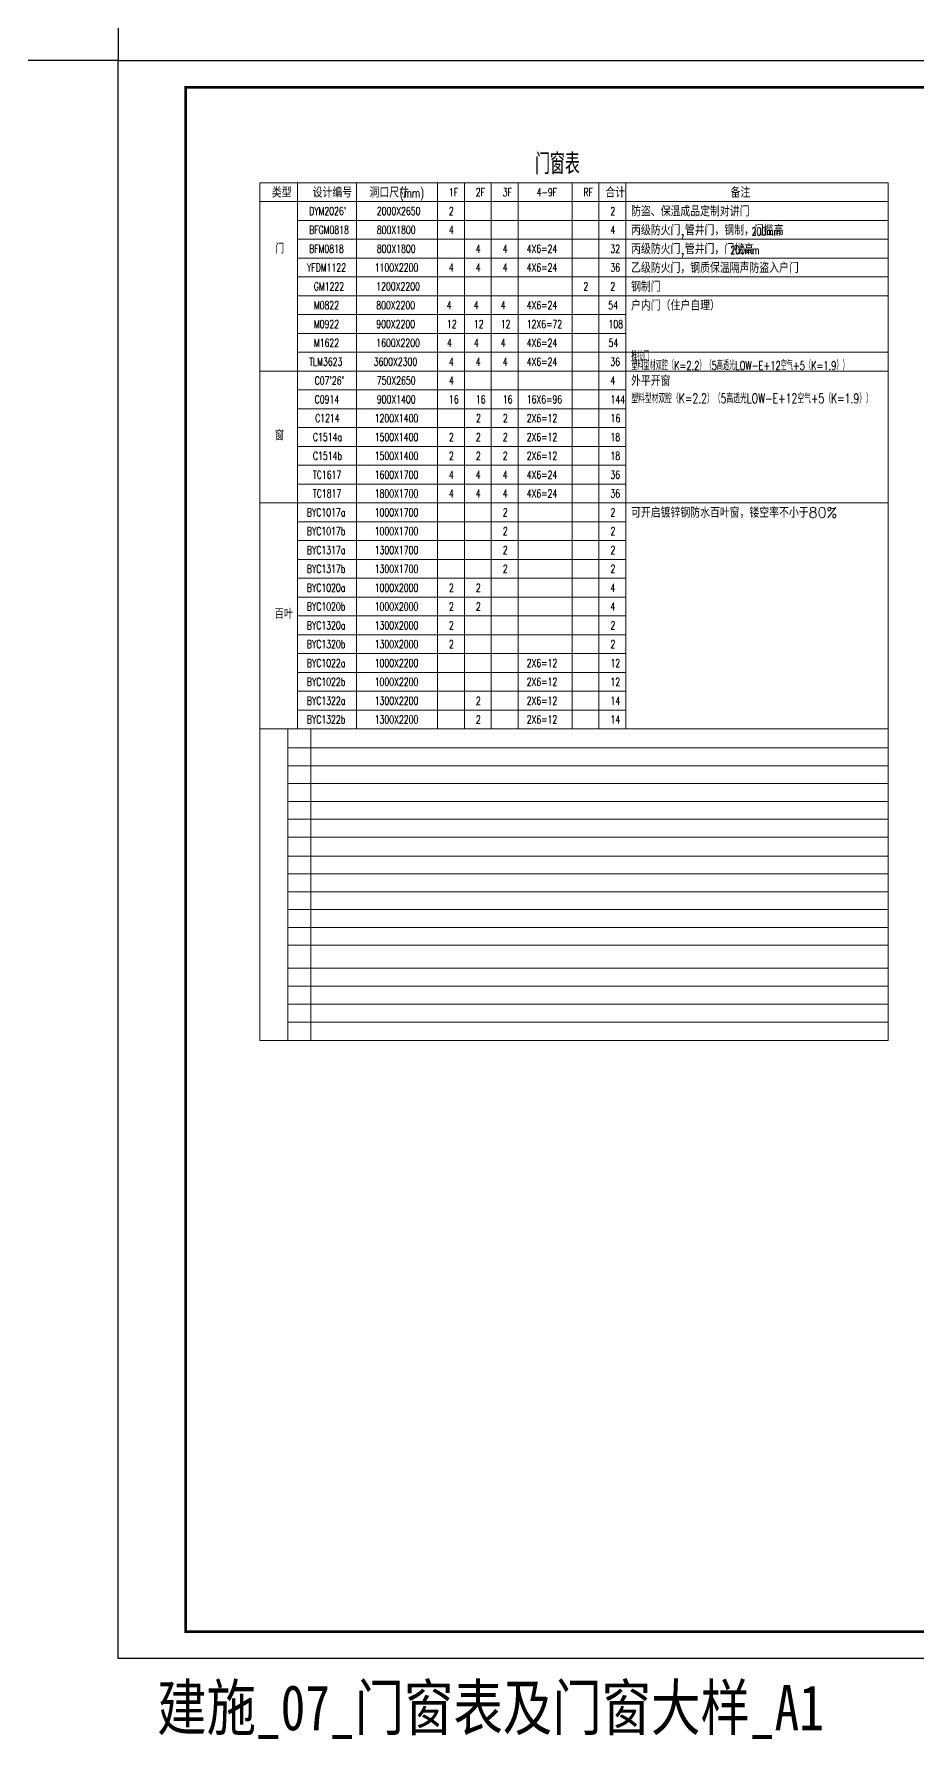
# Model space of a CAD drawing. Extents: x 27938 to 983267, y -209821 to 1628073.
# Drawn here: x 665950 to 682365, y 795381 to 827064 of the extents above; entities that cross this region are included whole.
import ezdxf

# ---------------------------------------------------------------- set-up
doc = ezdxf.new("R2010")
doc.units = 0
doc.header["$LTSCALE"] = 1000
doc.header["$MEASUREMENT"] = 0
for name, color, linetype in [('PUB_TAB', 7, 'Continuous'), ('text', 7, 'Continuous'), ('图框', 140, 'Continuous'), ('导图字', 7, 'Continuous')]:
    doc.layers.add(name, color=color, linetype=linetype)
doc.layers.add('WINDOW', color=144, linetype='Continuous', lineweight=15)
doc.layers.add('yichutu', color=7, linetype='Continuous', true_color=0xffffff, plot=False)
doc.styles.add('_TCH_WDTABLE', font='SIMPLEX', dxfattribs={"bigfont": 'GBCBIG'})
doc.styles.add('黑体', font='')
doc.styles.get('黑体').set_extended_font_data('SimHei')

# ---------------------------------------------------------------- blocks, each defined once
blk = doc.blocks.new('yct-841-594-84100-59399.9999999999-100-1000.0')
at = {"layer": 'yichutu', "color": 7, "true_color": 0xffffff}
blk.add_lwpolyline([(0, 0), (0, 59400), (84100, 59400), (84100, 0)], close=True, dxfattribs=at)
blk = doc.blocks.new('A$C140179C8')
at = {"layer": '图框'}
blk.add_lwpolyline([(0, 0), (42050, 0), (42050, -29700), (0, -29700)], close=True, dxfattribs=at)
blk.add_lwpolyline([(0, 0), (42050, 0), (42050, -29700), (0, -29700)], close=True, dxfattribs=at)
at = {"layer": '图框', "const_width": 50}
blk.add_lwpolyline([(41550, -29200), (41550, -500), (1250, -500), (1250, -29200)], close=True, dxfattribs=at)
blk = doc.blocks.new('A$C5CEE2ACC')
at = {"layer": 'WINDOW'}
for p, q in [((521, -352), (11670, -352)), ((521, -683), (11670, -683)), ((521, -1015), (11670, -1015)), ((521, -1347), (11670, -1347)), ((521, -1679), (11670, -1679)), ((521, -2010), (11670, -2010)), ((521, -2362), (11670, -2362)), ((521, -2390), (521, -5788)), ((948, -2390), (948, -5788)), ((521, -2694), (11670, -2694)), ((521, -3026), (11670, -3026)), ((521, -3357), (11670, -3357)), ((521, -3689), (11670, -3689)), ((521, -4021), (11670, -4021)), ((521, -4443), (11670, -4443)), ((521, -4779), (11670, -4779)), ((521, -5115), (11670, -5115)), ((521, -5452), (11670, -5452)), ((521, -5788), (11670, -5788))]:
    blk.add_line(p, q, dxfattribs=at)
blk.add_lwpolyline([(0, 0), (11670, 0), (11670, -5788), (0, -5788)], close=True, dxfattribs=at)
for points in [[(521, 0), (521, -2390)], [(948, 0), (948, -2390)]]:
    blk.add_lwpolyline(points, dxfattribs=at)

msp = doc.modelspace()

# ---------------------------------------------------------------- linework, layer by layer
at = {"layer": 'text', "color": 2}
msp.add_lwpolyline([(667514.1, 826573.7), (636514.1, 826573.7), (636514.1, 844382.1), (667514.1, 844382.1)], close=True, dxfattribs=at)
at = {"layer": 'WINDOW'}
msp.add_lwpolyline([(670141.1, 814150.5), (681810.8, 814150.5), (681810.8, 824300.5), (670141.1, 824300.5)], close=True, dxfattribs=at)
for points in [[(670841.1, 824300.5), (670841.1, 814150.5)], [(671941.1, 824300.5), (671941.1, 814150.5)], [(673441.1, 824300.5), (673441.1, 814150.5)], [(673941.1, 824300.5), (673941.1, 814150.5)], [(674441.1, 824300.5), (674441.1, 814150.5)], [(674941.1, 824300.5), (674941.1, 814150.5)], [(675941.1, 824300.5), (675941.1, 814150.5)], [(676441.1, 824300.5), (676441.1, 814150.5)], [(676941.1, 824300.5), (676941.1, 814150.5)], [(670141.1, 823950.5), (681810.8, 823950.5)], [(670841.1, 823600.5), (681810.8, 823600.5)], [(670841.1, 823250.5), (681810.8, 823250.5)], [(670841.1, 822900.5), (681810.8, 822900.5)], [(670841.1, 822550.5), (681810.8, 822550.5)], [(670841.1, 822200.5), (681810.8, 822200.5)], [(670841.1, 821850.5), (676941.1, 821850.5)], [(670841.1, 821500.5), (676941.1, 821500.5)], [(670841.1, 821150.5), (681810.8, 821150.5)], [(670141.1, 820800.5), (681810.8, 820800.5)], [(670841.1, 820450.5), (676941.1, 820450.5)], [(670841.1, 820100.5), (676941.1, 820100.5)], [(670841.1, 819750.5), (676941.1, 819750.5)], [(670841.1, 819400.5), (676941.1, 819400.5)], [(670841.1, 819050.5), (676941.1, 819050.5)], [(670841.1, 818700.5), (676941.1, 818700.5)], [(670141.1, 818350.5), (681810.8, 818350.5)], [(670841.1, 818000.5), (676941.1, 818000.5)], [(670841.1, 817650.5), (676941.1, 817650.5)], [(670841.1, 817300.5), (676941.1, 817300.5)], [(670841.1, 816950.5), (676941.1, 816950.5)], [(670841.1, 816600.5), (676941.1, 816600.5)], [(670841.1, 816250.5), (676941.1, 816250.5)], [(670841.1, 815900.5), (676941.1, 815900.5)], [(670841.1, 815550.5), (676941.1, 815550.5)], [(670841.1, 815200.5), (676941.1, 815200.5)], [(670841.1, 814850.5), (676941.1, 814850.5)], [(670841.1, 814500.5), (676941.1, 814500.5)]]:
    msp.add_lwpolyline(points, dxfattribs=at)

# ---------------------------------------------------------------- block references
for name, p in [('A$C140179C8', (667514.1, 826573.7)), ('A$C5CEE2ACC', (670141.1, 814150.5))]:
    msp.add_blockref(name, p)
at = {"layer": 'yichutu', "xscale": 0.5, "yscale": 0.5, "zscale": 0.5}
msp.add_blockref('yct-841-594-84100-59399.9999999999-100-1000.0', (667514.1, 796873.7), dxfattribs=at)

# ---------------------------------------------------------------- texts
at = {"layer": 'PUB_TAB', "style": '_TCH_WDTABLE'}
for s, height, p in [('门窗表', 385.82, (675253.8, 824460.5)), ('类型', 192.91, (670365.5, 824025.5)), ('设计编号', 192.91, (671124.1, 824025.5)), ('洞口尺寸', 192.91, (672178.8, 824025.5)), ('合计', 192.91, (676561.3, 824025.5)), ('备注', 192.91, (678886.4, 824025.5)), ('防盗、保温成品定制对讲门', 192.908, (677037.7, 823675.5)), ('丙级防火门,管井门，钢制，门槛高', 192.908, (677037.7, 823325.5)), ('门', 168.8, (670425.5, 822988)), ('丙级防火门,管井门，门槛高', 192.908, (677037.7, 822975.5)), ('乙级防火门，钢质保温隔声防盗入户门', 192.908, (677037.7, 822625.5)), ('钢制门', 192.91, (677037.7, 822275.5)), ('外平开窗', 192.91, (677037.7, 820525.5)), ('窗', 168.8, (670420.8, 819516.4)), ('可开启镀锌钢防水百叶窗，镂空率不小于80%%%', 192.908, (677037.7, 818075.5)), ('百叶', 168.79, (670420.8, 816198.6))]:
    msp.add_text(s, height=height, dxfattribs=at).set_placement(p)
at = {"layer": 'PUB_TAB', "style": '_TCH_WDTABLE', "width": 0.705882}
for s, height, p in [('(mm)', 170, (672740.5, 824025.5)), ('1F', 148.75, (673653.6, 824051.1)), ('2F', 148.75, (674153.6, 824051.1)), ('3F', 148.75, (674653.6, 824051.1)), ('4-9F', 148.75, (675284.2, 824051.1)), ('RF', 148.75, (676153.6, 824051.1)), ("DYM2026'", 148.75, (671058.6, 823701.1)), ('2000X2650', 148.75, (672316.1, 823701.1)), ('2', 148.8, (676653.6, 823701.1)), ('BFGM0818', 148.75, (671058.6, 823351.1)), ('800X1800', 148.75, (672316.1, 823351.1)), ('4', 148.8, (676653.6, 823351.1)), ('200mm', 148.75, (679277.3, 823323.1)), ('BFM0818', 148.75, (671058.6, 823001.1)), ('800X1800', 148.75, (672316.1, 823001.1)), ('4', 148.8, (674153.6, 823001.1)), ('4', 148.8, (674653.6, 823001.1)), ('4X6=24', 148.75, (675100.4, 823001.1)), ('32', 148.75, (676653.6, 823001.1)), ('200mm', 148.75, (678883.5, 822973.1)), ('YFDM1122', 148.75, (671018.6, 822651.1)), ('1100X2200', 148.75, (672276.1, 822651.1)), ('4', 148.8, (673653.6, 822651.1)), ('4', 148.8, (674153.6, 822651.1)), ('4', 148.8, (674653.6, 822651.1)), ('4X6=24', 148.75, (675100.4, 822651.1)), ('36', 148.75, (676653.6, 822651.1)), ('GM1222', 148.75, (671146.1, 822301.1)), ('1200X2200', 148.75, (672306.1, 822301.1)), ('2', 148.8, (676653.6, 822301.1)), ('TLM3623', 148.75, (671058.6, 820901.1)), ('3600X2300', 148.75, (672256.1, 820901.1)), ('4', 148.8, (673653.6, 820901.1)), ('4', 148.8, (674153.6, 820901.1)), ('4', 148.8, (674653.6, 820901.1)), ('4X6=24', 148.75, (675100.4, 820901.1)), ('36', 148.75, (676653.6, 820901.1)), ("C07'26'", 148.75, (671161.1, 820551.1)), ('750X2650', 148.75, (672316.1, 820551.1)), ('4', 148.8, (676656.1, 820551.1)), ('C0914', 148.75, (671161.1, 820201.1)), ('900X1400', 148.75, (672316.1, 820201.1)), ('16', 148.75, (673656.1, 820201.1)), ('16', 148.75, (674156.1, 820201.1)), ('16', 148.75, (674656.1, 820201.1)), ('16X6=96', 148.75, (675100.4, 820201.1)), ('144', 148.75, (676656.1, 820201.1)), ('C1214', 148.75, (671171.1, 819851.1)), ('1200X1400', 148.75, (672276.1, 819851.1)), ('2', 148.8, (674158.6, 819851.1)), ('2', 148.8, (674658.6, 819851.1)), ('2X6=12', 148.75, (675100.4, 819851.1)), ('16', 148.75, (676658.6, 819851.1)), ('C1514a', 148.75, (671128.6, 819501.1)), ('1500X1400', 148.75, (672276.1, 819501.1)), ('2', 148.8, (673656.1, 819501.1)), ('2', 148.8, (674156.1, 819501.1)), ('2', 148.8, (674656.1, 819501.1)), ('2X6=12', 148.75, (675100.4, 819501.1)), ('18', 148.75, (676656.1, 819501.1)), ('C1514b', 148.75, (671128.6, 819151.1)), ('1500X1400', 148.75, (672276.1, 819151.1)), ('2', 148.8, (673656.1, 819151.1)), ('2', 148.8, (674156.1, 819151.1)), ('2', 148.8, (674656.1, 819151.1)), ('2X6=12', 148.75, (675100.4, 819151.1)), ('18', 148.75, (676656.1, 819151.1)), ('TC1617', 148.75, (671128.6, 818801.1)), ('1600X1700', 148.75, (672276.1, 818801.1)), ('4', 148.8, (673653.6, 818801.1)), ('4', 148.8, (674153.6, 818801.1)), ('4', 148.8, (674653.6, 818801.1)), ('4X6=24', 148.75, (675100.4, 818801.1)), ('36', 148.75, (676653.6, 818801.1)), ('TC1817', 148.75, (671128.6, 818451.1)), ('1800X1700', 148.75, (672276.1, 818451.1)), ('4', 148.8, (673653.6, 818451.1)), ('4', 148.8, (674153.6, 818451.1)), ('4', 148.8, (674653.6, 818451.1)), ('4X6=24', 148.75, (675100.4, 818451.1)), ('36', 148.75, (676653.6, 818451.1)), ('BYC1017a', 148.75, (671016.1, 818101.1)), ('1000X1700', 148.75, (672276.1, 818101.1)), ('2', 148.8, (676656.1, 818101.1)), ('BYC1017b', 148.75, (671016.1, 817751.1)), ('1000X1700', 148.75, (672276.1, 817751.1)), ('2', 148.8, (676656.1, 817751.1)), ('BYC1317a', 148.75, (671016.1, 817401.1)), ('1300X1700', 148.75, (672276.1, 817401.1)), ('2', 148.8, (676656.1, 817401.1)), ('BYC1317b', 148.75, (671016.1, 817051.1)), ('1300X1700', 148.75, (672276.1, 817051.1)), ('2', 148.8, (676656.1, 817051.1)), ('BYC1020a', 148.75, (671016.1, 816701.1)), ('1000X2000', 148.75, (672276.1, 816701.1)), ('4', 148.8, (676656.1, 816701.1)), ('BYC1020b', 148.75, (671016.1, 816351.1)), ('1000X2000', 148.75, (672276.1, 816351.1)), ('4', 148.8, (676656.1, 816351.1)), ('BYC1320a', 148.75, (671016.1, 816001.1)), ('1300X2000', 148.75, (672276.1, 816001.1)), ('2', 148.8, (676656.1, 816001.1)), ('BYC1320b', 148.75, (671016.1, 815651.1)), ('1300X2000', 148.75, (672276.1, 815651.1)), ('2', 148.8, (676656.1, 815651.1)), ('BYC1022a', 148.75, (671016.1, 815301.1)), ('1000X2200', 148.75, (672276.1, 815301.1)), ('2X6=12', 148.75, (675100.4, 815301.1)), ('12', 148.75, (676656.1, 815301.1)), ('BYC1022b', 148.75, (671016.1, 814951.1)), ('1000X2200', 148.75, (672276.1, 814951.1)), ('2X6=12', 148.75, (675100.4, 814951.1)), ('12', 148.75, (676656.1, 814951.1)), ('BYC1322a', 148.75, (671016.1, 814601.1)), ('1300X2200', 148.75, (672276.1, 814601.1)), ('2X6=12', 148.75, (675100.4, 814601.1)), ('14', 148.75, (676656.1, 814601.1)), ('BYC1322b', 148.75, (671016.1, 814251.1)), ('1300X2200', 148.75, (672276.1, 814251.1)), ('2X6=12', 148.75, (675100.4, 814251.1)), ('14', 148.75, (676656.1, 814251.1))]:
    msp.add_text(s, height=height, dxfattribs=at).set_placement(p)
at = {"layer": 'PUB_TAB', "color": 1, "style": '_TCH_WDTABLE', "width": 0.705882}
for s, p in [('2', (673653.6, 823701.1)), ('4', (673653.6, 823351.1)), ('4', (673656.1, 820551.1)), ('2', (674656.1, 818101.1)), ('2', (674656.1, 817751.1)), ('2', (674656.1, 817401.1)), ('2', (674656.1, 817051.1)), ('2', (673656.1, 816701.1)), ('2', (674156.1, 816701.1)), ('2', (673656.1, 816351.1)), ('2', (674156.1, 816351.1)), ('2', (673656.1, 816001.1)), ('2', (673656.1, 815651.1)), ('2', (674156.1, 814601.1)), ('2', (674156.1, 814251.1))]:
    msp.add_text(s, height=148.8, dxfattribs=at).set_placement(p)
at = {"layer": 'PUB_TAB', "color": 6, "style": '_TCH_WDTABLE', "width": 0.705882}
msp.add_text('2', height=148.8, dxfattribs=at).set_placement((676153.6, 822301.1))
at = {"layer": 'PUB_TAB', "color": 251, "true_color": 0x636466, "style": '_TCH_WDTABLE', "width": 0.705882}
for s, height, p in [('M0822', 148.75, (671146.1, 821951.1)), ('800X2200', 148.75, (672306.1, 821951.1)), ('4', 148.8, (673616.1, 821951.1)), ('4', 148.8, (674116.1, 821951.1)), ('4', 148.8, (674616.1, 821951.1)), ('4X6=24', 148.75, (675100.4, 821951.1)), ('54', 148.75, (676616.1, 821951.1)), ('M0922', 148.75, (671146.1, 821601.1)), ('900X2200', 148.75, (672306.1, 821601.1)), ('12', 148.75, (673618.6, 821601.1)), ('12', 148.75, (674118.6, 821601.1)), ('12', 148.75, (674618.6, 821601.1)), ('12X6=72', 148.75, (675100.4, 821601.1)), ('108', 148.75, (676618.6, 821601.1)), ('M1622', 148.75, (671146.1, 821251.1)), ('1600X2200', 148.75, (672306.1, 821251.1)), ('4', 148.8, (673618.6, 821251.1)), ('4', 148.8, (674118.6, 821251.1)), ('4', 148.8, (674618.6, 821251.1)), ('4X6=24', 148.75, (675100.4, 821251.1)), ('54', 148.75, (676618.6, 821251.1))]:
    msp.add_text(s, height=height, dxfattribs=at).set_placement(p)
at = {"layer": 'PUB_TAB', "color": 251, "true_color": 0x636466, "style": '_TCH_WDTABLE'}
msp.add_text('户内门（住户自理）', height=192.91, dxfattribs=at).set_placement((677037.7, 821925.5))
at = {"layer": 'PUB_TAB', "color": 7, "style": '_TCH_WDTABLE', "width": 0.705882}
for s, height, p in [('推拉门', 160.65, (677037.7, 820990.6)), ('塑料型材双腔（K=2.2）（5高透光LOW-E+12空气+5（K=1.9））', 160.65, (677042.4, 820822.2)), ('塑料型材双腔（K=2.2）（5高透光LOW-E+12空气+5（K=1.9））', 178.5, (677042.9, 820204.3))]:
    msp.add_text(s, height=height, dxfattribs=at).set_placement(p)
at = {"layer": '导图字', "color": 1, "style": '黑体', "width": 0.8}
msp.add_text('建施_07_门窗表及门窗大样_A1', height=841.181, dxfattribs=at).set_placement((668235.7, 795542))

doc.saveas('drawing.dxf')
